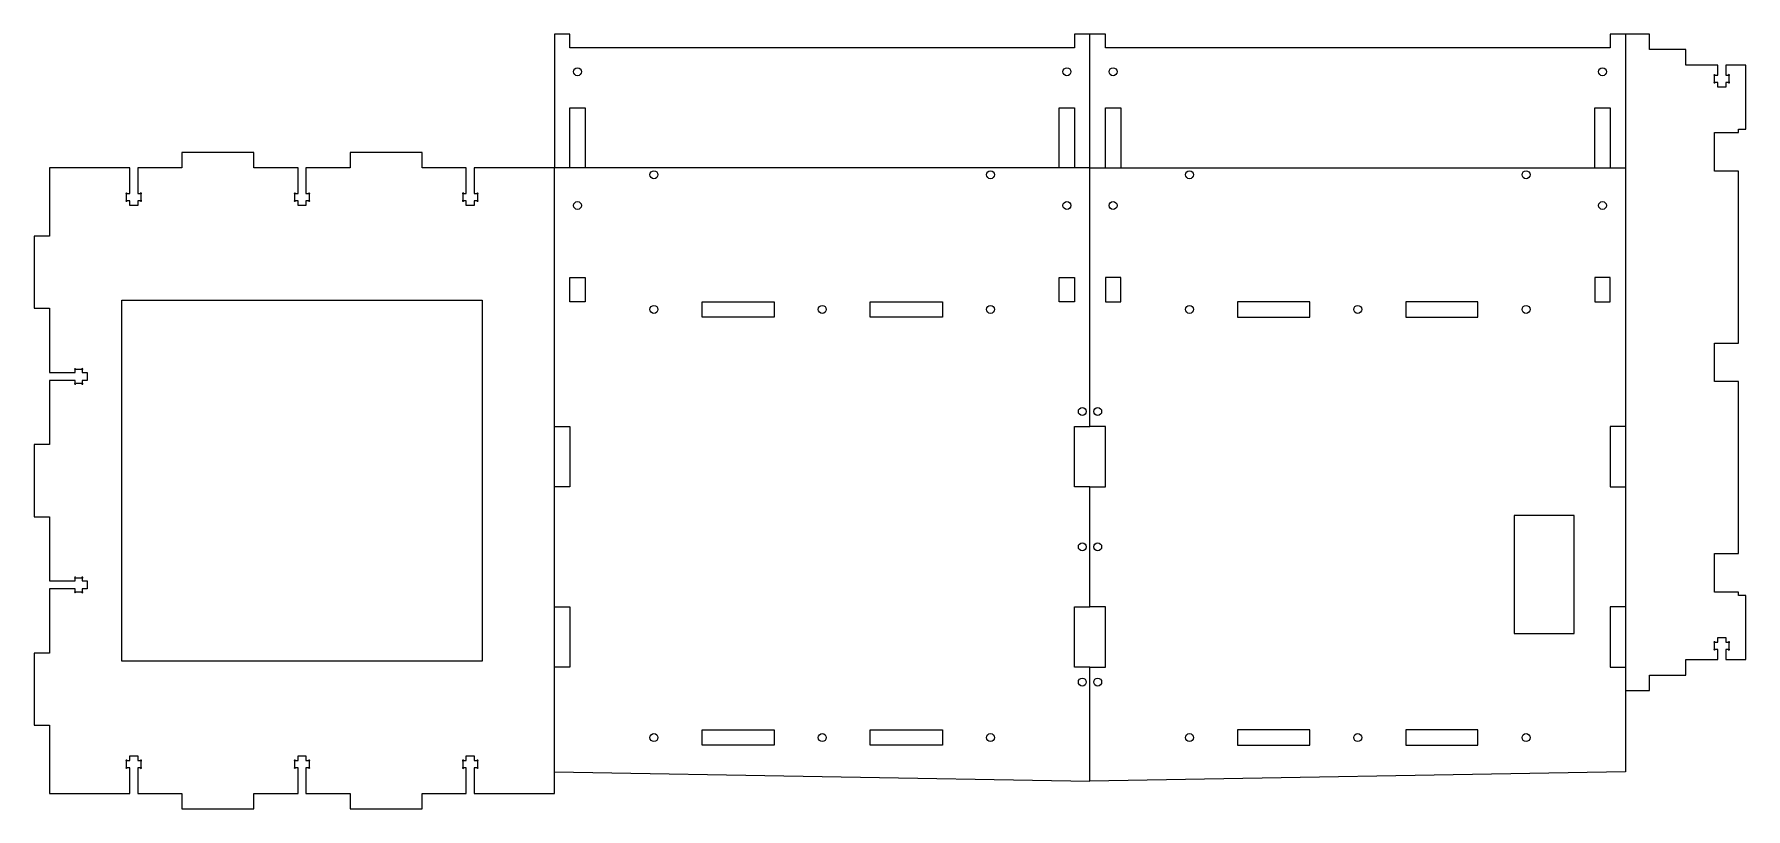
# Model space of a CAD drawing. Header units: millimetres. Extents: x -356 to 356, y -161 to 161.
import ezdxf

# ---------------------------------------------------------------- set-up
doc = ezdxf.new("R2010")
doc.units = ezdxf.units.MM
doc.layers.get('0').update_dxf_attribs({"lineweight": 25, "true_color": 0xffffff})

msp = doc.modelspace()

# ---------------------------------------------------------------- linework, layer by layer
for p, q in [((-133.2, 161), (-139.6, 161)), ((-139.6, 161), (-139.6, 105.4)), ((-133.2, 155.4), (-133.2, 161)), ((83.2, 161), (76.8, 161)), ((76.8, 161), (76.8, 155.4)), ((89.6, 161), (83.2, 161)), ((83.2, 105.4), (83.2, 161)), ((89.6, 155.4), (89.6, 161)), ((306, 161), (299.6, 161)), ((299.6, 161), (299.6, 155.4)), ((316, 161), (306, 161)), ((306, 161), (306, -111.8)), ((316, 154.6), (316, 161)), ((76.8, 155.4), (-133.2, 155.4)), ((299.6, 155.4), (89.6, 155.4)), ((331, 154.6), (316, 154.6)), ((331, 148.2), (331, 154.6)), ((344.35, 148.2), (331, 148.2)), ((343, 141.25), (343, 143.75)), ((343.25, 144), (344.35, 144)), ((344.35, 144), (344.35, 148.2)), ((356, 148.2), (347.65, 148.2)), ((347.65, 148.2), (347.65, 144)), ((347.65, 144), (348.75, 144)), ((349, 143.75), (349, 141.25)), ((356, 121.6), (356, 148.2)), ((344.35, 141), (343.25, 141)), ((344.35, 139), (344.35, 141)), ((347.65, 139), (344.35, 139)), ((348.75, 141), (347.65, 141)), ((347.65, 141), (347.65, 139)), ((-133.2, 105.4), (-133.2, 130.4)), ((-133.2, 130.4), (-126.8, 130.4)), ((-126.8, 130.4), (-126.8, 105.4)), ((70.4, 105.4), (70.4, 130.4)), ((70.4, 130.4), (76.8, 130.4)), ((76.8, 130.4), (76.8, 105.4)), ((89.6, 105.4), (89.6, 130.4)), ((89.6, 130.4), (96, 130.4)), ((96, 130.4), (96, 105.4)), ((293.2, 105.4), (293.2, 130.4)), ((293.2, 130.4), (299.6, 130.4)), ((299.6, 130.4), (299.6, 105.4)), ((353, 120.1), (353, 121.6)), ((353, 121.6), (356, 121.6)), ((343, 104.1), (343, 120.1)), ((343, 120.1), (353, 120.1)), ((-264.6, 111.8), (-294.6, 111.8)), ((-294.6, 111.8), (-294.6, 105.4)), ((-264.6, 105.4), (-264.6, 111.8)), ((-194.6, 111.8), (-224.6, 111.8)), ((-224.6, 111.8), (-224.6, 105.4)), ((-194.6, 105.4), (-194.6, 111.8)), ((-316.25, 105.4), (-349.6, 105.4)), ((-349.6, 105.4), (-349.6, 77.07)), ((-316.25, 94.8), (-316.25, 105.4)), ((-294.6, 105.4), (-312.95, 105.4)), ((-312.95, 105.4), (-312.95, 94.8)), ((-246.25, 105.4), (-264.6, 105.4)), ((-246.25, 94.8), (-246.25, 105.4)), ((-224.6, 105.4), (-242.95, 105.4)), ((-242.95, 105.4), (-242.95, 94.8)), ((-176.25, 105.4), (-194.6, 105.4)), ((-176.25, 94.8), (-176.25, 105.4)), ((-139.6, 105.4), (-172.95, 105.4)), ((-172.95, 105.4), (-172.95, 94.8)), ((-139.6, -154.6), (-139.6, 105.4)), ((83.2, 105.4), (-139.6, 105.4)), ((83.2, -2.1), (83.2, 105.4)), ((83.2, 105.4), (306, 105.4)), ((353, 104.1), (343, 104.1)), ((353, 32.6), (353, 104.1)), ((-317.6, 92.05), (-317.6, 94.55)), ((-317.35, 94.8), (-316.25, 94.8)), ((-312.95, 94.8), (-311.85, 94.8)), ((-311.6, 94.55), (-311.6, 92.05)), ((-247.6, 92.05), (-247.6, 94.55)), ((-247.35, 94.8), (-246.25, 94.8)), ((-242.95, 94.8), (-241.85, 94.8)), ((-241.6, 94.55), (-241.6, 92.05)), ((-177.6, 92.05), (-177.6, 94.55)), ((-177.35, 94.8), (-176.25, 94.8)), ((-172.95, 94.8), (-171.85, 94.8)), ((-171.6, 94.55), (-171.6, 92.05)), ((-316.25, 91.8), (-317.35, 91.8)), ((-316.25, 89.8), (-316.25, 91.8)), ((-312.95, 89.8), (-316.25, 89.8)), ((-311.85, 91.8), (-312.95, 91.8)), ((-312.95, 91.8), (-312.95, 89.8)), ((-246.25, 91.8), (-247.35, 91.8)), ((-246.25, 89.8), (-246.25, 91.8)), ((-242.95, 89.8), (-246.25, 89.8)), ((-241.85, 91.8), (-242.95, 91.8)), ((-242.95, 91.8), (-242.95, 89.8)), ((-176.25, 91.8), (-177.35, 91.8)), ((-176.25, 89.8), (-176.25, 91.8)), ((-172.95, 89.8), (-176.25, 89.8)), ((-171.85, 91.8), (-172.95, 91.8)), ((-172.95, 91.8), (-172.95, 89.8)), ((-349.6, 77.07), (-356, 77.07)), ((-356, 77.07), (-356, 47.07)), ((-133.2, 49.8), (-133.2, 59.8)), ((-133.2, 59.8), (-126.8, 59.8)), ((-126.8, 59.8), (-126.8, 49.8)), ((70.4, 49.8), (70.4, 59.8)), ((70.4, 59.8), (76.8, 59.8)), ((76.8, 59.8), (76.8, 49.8)), ((96, 59.8), (89.6, 59.8)), ((89.6, 59.8), (89.6, 49.8)), ((96, 49.8), (96, 59.8)), ((299.6, 59.8), (293.2, 59.8)), ((293.2, 59.8), (293.2, 49.8)), ((299.6, 49.8), (299.6, 59.8)), ((-319.6, 50.4), (-169.6, 50.4)), ((-319.6, -99.6), (-319.6, 50.4)), ((-169.6, 50.4), (-169.6, -99.6)), ((-356, 47.07), (-349.6, 47.07)), ((-349.6, 47.07), (-349.6, 20.38)), ((-126.8, 49.8), (-133.2, 49.8)), ((-78.2, 43.4), (-78.2, 49.8)), ((-78.2, 49.8), (-48.2, 49.8)), ((-48.2, 43.4), (-78.2, 43.4)), ((-48.2, 49.8), (-48.2, 43.4)), ((-8.2, 43.4), (-8.2, 49.8)), ((-8.2, 49.8), (21.8, 49.8)), ((21.8, 43.4), (-8.2, 43.4)), ((21.8, 49.8), (21.8, 43.4)), ((76.8, 49.8), (70.4, 49.8)), ((89.6, 49.8), (96, 49.8)), ((174.6, 49.8), (144.6, 49.8)), ((144.6, 49.8), (144.6, 43.4)), ((144.6, 43.4), (174.6, 43.4)), ((174.6, 43.4), (174.6, 49.8)), ((244.6, 49.8), (214.6, 49.8)), ((214.6, 49.8), (214.6, 43.4)), ((214.6, 43.4), (244.6, 43.4)), ((244.6, 43.4), (244.6, 49.8)), ((293.2, 49.8), (299.6, 49.8)), ((343, 16.6), (343, 32.6)), ((343, 32.6), (353, 32.6)), ((-339, 20.38), (-339, 21.48)), ((-338.75, 21.73), (-336.25, 21.73)), ((-336, 21.48), (-336, 20.38)), ((-349.6, 20.38), (-339, 20.38)), ((-339, 17.08), (-349.6, 17.08)), ((-349.6, 17.08), (-349.6, -9.6)), ((-339, 15.98), (-339, 17.08)), ((-336.25, 15.73), (-338.75, 15.73)), ((-336, 20.38), (-334, 20.38)), ((-334, 17.08), (-336, 17.08)), ((-336, 17.08), (-336, 15.98)), ((-334, 20.38), (-334, 17.08)), ((353, 16.6), (343, 16.6)), ((353, -54.9), (353, 16.6)), ((-139.6, -2.1), (-133.2, -2.1)), ((-133.2, -2.1), (-133.2, -27.1)), ((76.8, -27.1), (76.8, -2.1)), ((76.8, -2.1), (83.2, -2.1)), ((89.6, -2.1), (83.2, -2.1)), ((89.6, -27.1), (89.6, -2.1)), ((306, -2.1), (299.6, -2.1)), ((299.6, -2.1), (299.6, -27.1)), ((-349.6, -9.6), (-356, -9.6)), ((-356, -9.6), (-356, -39.6)), ((-133.2, -27.1), (-139.6, -27.1)), ((83.2, -27.1), (76.8, -27.1)), ((83.2, -77.1), (83.2, -27.1)), ((83.2, -27.1), (89.6, -27.1)), ((299.6, -27.1), (306, -27.1)), ((-356, -39.6), (-349.6, -39.6)), ((-349.6, -39.6), (-349.6, -66.28)), ((284.6, -39.1), (259.6, -39.1)), ((259.6, -39.1), (259.6, -88.2)), ((284.6, -88.2), (284.6, -39.1)), ((343, -70.9), (343, -54.9)), ((343, -54.9), (353, -54.9)), ((-349.6, -66.28), (-339, -66.28)), ((-339, -69.58), (-349.6, -69.58)), ((-349.6, -69.58), (-349.6, -96.27)), ((-339, -66.28), (-339, -65.18)), ((-339, -70.68), (-339, -69.58)), ((-338.75, -64.93), (-336.25, -64.93)), ((-336.25, -70.93), (-338.75, -70.93)), ((-336, -65.18), (-336, -66.28)), ((-336, -66.28), (-334, -66.28)), ((-334, -69.58), (-336, -69.58)), ((-336, -69.58), (-336, -70.68)), ((-334, -66.28), (-334, -69.58)), ((353, -70.9), (343, -70.9)), ((353, -72.4), (353, -70.9)), ((-139.6, -77.1), (-133.2, -77.1)), ((-133.2, -77.1), (-133.2, -102.1)), ((76.8, -102.1), (76.8, -77.1)), ((76.8, -77.1), (83.2, -77.1)), ((89.6, -77.1), (83.2, -77.1)), ((89.6, -102.1), (89.6, -77.1)), ((306, -77.1), (299.6, -77.1)), ((299.6, -77.1), (299.6, -102.1)), ((356, -72.4), (353, -72.4)), ((356, -99), (356, -72.4)), ((259.6, -88.2), (284.6, -88.2)), ((343, -94.55), (343, -92.05)), ((343.25, -91.8), (344.35, -91.8)), ((344.35, -91.8), (344.35, -89.8)), ((344.35, -89.8), (347.65, -89.8)), ((347.65, -89.8), (347.65, -91.8)), ((347.65, -91.8), (348.75, -91.8)), ((349, -92.05), (349, -94.55)), ((-349.6, -96.27), (-356, -96.27)), ((-356, -96.27), (-356, -126.27)), ((-169.6, -99.6), (-319.6, -99.6)), ((331, -105.4), (331, -99)), ((331, -99), (344.35, -99)), ((344.35, -94.8), (343.25, -94.8)), ((344.35, -99), (344.35, -94.8)), ((348.75, -94.8), (347.65, -94.8)), ((347.65, -94.8), (347.65, -99)), ((347.65, -99), (356, -99)), ((-133.2, -102.1), (-139.6, -102.1)), ((83.2, -102.1), (76.8, -102.1)), ((83.2, -149.6), (83.2, -102.1)), ((83.2, -102.1), (89.6, -102.1)), ((299.6, -102.1), (306, -102.1)), ((316, -111.8), (316, -105.4)), ((316, -105.4), (331, -105.4)), ((306, -111.8), (316, -111.8)), ((306, -111.8), (306, -145.71)), ((-356, -126.27), (-349.6, -126.27)), ((-349.6, -126.27), (-349.6, -154.6)), ((-78.2, -134.6), (-78.2, -128.2)), ((-78.2, -128.2), (-48.2, -128.2)), ((-48.2, -134.6), (-78.2, -134.6)), ((-48.2, -128.2), (-48.2, -134.6)), ((-8.2, -134.6), (-8.2, -128.2)), ((-8.2, -128.2), (21.8, -128.2)), ((21.8, -134.6), (-8.2, -134.6)), ((21.8, -128.2), (21.8, -134.6)), ((174.6, -128.2), (144.6, -128.2)), ((144.6, -128.2), (144.6, -134.6)), ((144.6, -134.6), (174.6, -134.6)), ((174.6, -134.6), (174.6, -128.2)), ((244.6, -128.2), (214.6, -128.2)), ((214.6, -128.2), (214.6, -134.6)), ((214.6, -134.6), (244.6, -134.6)), ((244.6, -134.6), (244.6, -128.2)), ((-317.6, -143.75), (-317.6, -141.25)), ((-317.35, -141), (-316.25, -141)), ((-316.25, -141), (-316.25, -139)), ((-316.25, -139), (-312.95, -139)), ((-312.95, -139), (-312.95, -141)), ((-312.95, -141), (-311.85, -141)), ((-311.6, -141.25), (-311.6, -143.75)), ((-247.6, -143.75), (-247.6, -141.25)), ((-247.35, -141), (-246.25, -141)), ((-246.25, -141), (-246.25, -139)), ((-246.25, -139), (-242.95, -139)), ((-242.95, -139), (-242.95, -141)), ((-242.95, -141), (-241.85, -141)), ((-241.6, -141.25), (-241.6, -143.75)), ((-177.6, -143.75), (-177.6, -141.25)), ((-177.35, -141), (-176.25, -141)), ((-176.25, -141), (-176.25, -139)), ((-176.25, -139), (-172.95, -139)), ((-172.95, -139), (-172.95, -141)), ((-172.95, -141), (-171.85, -141)), ((-171.6, -141.25), (-171.6, -143.75)), ((-316.25, -144), (-317.35, -144)), ((-316.25, -154.6), (-316.25, -144)), ((-311.85, -144), (-312.95, -144)), ((-312.95, -144), (-312.95, -154.6)), ((-246.25, -144), (-247.35, -144)), ((-246.25, -154.6), (-246.25, -144)), ((-241.85, -144), (-242.95, -144)), ((-242.95, -144), (-242.95, -154.6)), ((-176.25, -144), (-177.35, -144)), ((-176.25, -154.6), (-176.25, -144)), ((-171.85, -144), (-172.95, -144)), ((-172.95, -144), (-172.95, -154.6)), ((-139.6, -145.71), (83.2, -149.6)), ((306, -145.71), (83.2, -149.6)), ((-349.6, -154.6), (-316.25, -154.6)), ((-312.95, -154.6), (-294.6, -154.6)), ((-294.6, -154.6), (-294.6, -161)), ((-264.6, -161), (-264.6, -154.6)), ((-264.6, -154.6), (-246.25, -154.6)), ((-242.95, -154.6), (-224.6, -154.6)), ((-224.6, -154.6), (-224.6, -161)), ((-194.6, -161), (-194.6, -154.6)), ((-194.6, -154.6), (-176.25, -154.6)), ((-172.95, -154.6), (-139.6, -154.6)), ((-294.6, -161), (-264.6, -161)), ((-224.6, -161), (-194.6, -161))]:
    msp.add_line(p, q)
for centre in [(-130, 145.4), (73.6, 145.4), (92.8, 145.4), (296.4, 145.4), (-98.2, 102.6), (41.8, 102.6), (124.6, 102.6), (264.6, 102.6), (-130, 89.8), (73.6, 89.8), (92.8, 89.8), (296.4, 89.8), (-98.2, 46.6), (-28.2, 46.6), (41.8, 46.6), (124.6, 46.6), (194.6, 46.6), (264.6, 46.6), (80, 4.15), (86.4, 4.15), (80, -52.1), (86.4, -52.1), (80, -108.35), (86.4, -108.35), (-98.2, -131.4), (-28.2, -131.4), (41.8, -131.4), (124.6, -131.4), (194.6, -131.4), (264.6, -131.4)]:
    msp.add_circle(centre, 1.65)
for centre, start, end in [((343, 144), 0, 270), ((349, 144), 270, 180), ((343, 141), 90, 0), ((349, 141), 180, 90), ((-317.6, 94.8), 0, 270), ((-311.6, 94.8), 270, 180), ((-247.6, 94.8), 360, 270), ((-241.6, 94.8), 270, 180), ((-177.6, 94.8), 0, 270), ((-171.6, 94.8), 270, 180), ((-317.6, 91.8), 90, 0), ((-311.6, 91.8), 180, 90), ((-247.6, 91.8), 90, 0), ((-241.6, 91.8), 180, 90), ((-177.6, 91.8), 90, 0), ((-171.6, 91.8), 180, 90), ((-339, 21.73), 360, 270), ((-336, 21.73), 270, 180), ((-339, 15.73), 90, 360), ((-336, 15.73), 180, 90), ((-339, -64.93), 360, 270), ((-339, -70.93), 90, 360), ((-336, -64.93), 270, 180), ((-336, -70.93), 180, 90), ((343, -91.8), 0, 270), ((349, -91.8), 270, 180), ((343, -94.8), 90, 360), ((349, -94.8), 180, 90), ((-317.6, -141), 0, 270), ((-311.6, -141), 270, 180), ((-247.6, -141), 360, 270), ((-241.6, -141), 270, 180), ((-177.6, -141), 0, 270), ((-171.6, -141), 270, 180), ((-317.6, -144), 90, 0), ((-311.6, -144), 180, 90), ((-247.6, -144), 90, 0), ((-241.6, -144), 180, 90), ((-177.6, -144), 90, 360), ((-171.6, -144), 180, 90)]:
    msp.add_arc(centre, 0.25, start, end)

doc.saveas('drawing.dxf')
